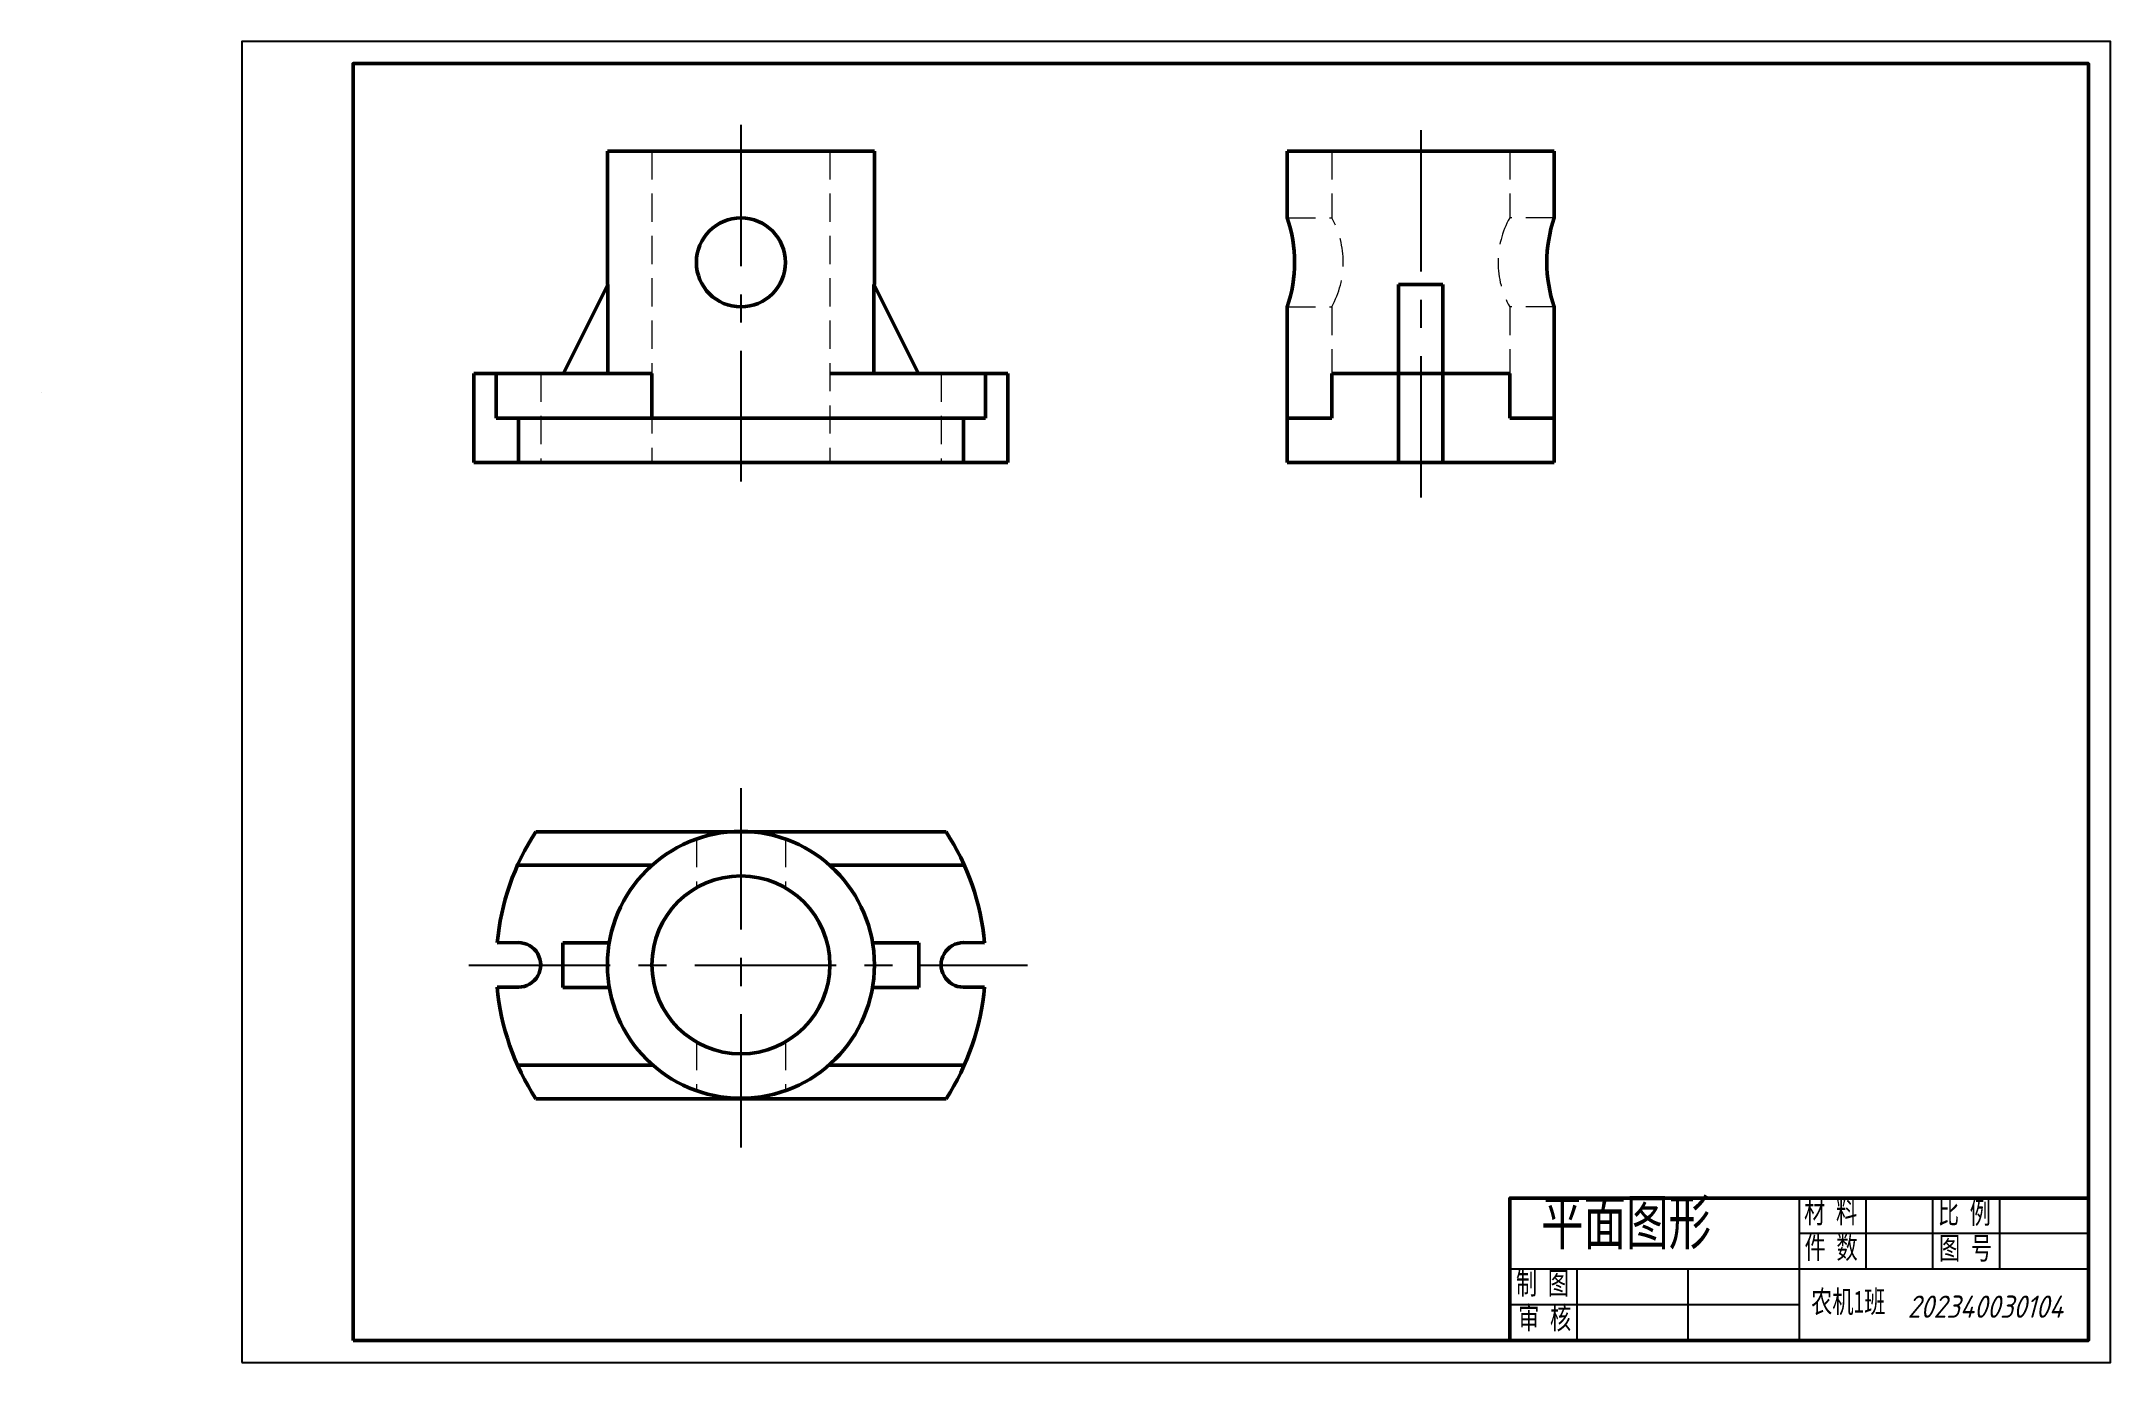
# Model space of a CAD drawing. Header units: millimetres. Extents: x -45 to 420, y 0 to 297.
import ezdxf

# ---------------------------------------------------------------- set-up
doc = ezdxf.new("R2010")
doc.units = ezdxf.units.MM
doc.linetypes.add('CENTER', pattern=[50.8, 31.75, -6.35, 6.35, -6.35])
doc.linetypes.add('DASHED2', pattern=[9.525, 6.35, -3.175])
doc.layers.get('0').update_dxf_attribs({"linetype": 'DASHED2', "lineweight": 5})
for name, color, linetype, lineweight in [('粗实线', 6, 'Continuous', 50), ('细实线', 4, 'Continuous', 25), ('轴线', 1, 'CENTER', 25)]:
    doc.layers.add(name, color=color, linetype=linetype, lineweight=lineweight)
doc.styles.get("Standard").update_dxf_attribs({"font": 'gbeitc.shx', "bigfont": 'gbcbig.shx'})
doc.styles.add('汉字', font='simfang.ttf', dxfattribs={"width": 0.7})

msp = doc.modelspace()

# ---------------------------------------------------------------- linework, layer by layer
for p, q in [((92.16, 272.32), (92.16, 202.32)), ((132.16, 272.32), (132.16, 202.32)), ((244.94, 272.32), (244.94, 257.32)), ((284.94, 272.32), (284.94, 257.32)), ((234.94, 257.32), (244.94, 257.32)), ((294.94, 257.32), (284.94, 257.32)), ((234.94, 237.32), (244.94, 237.32)), ((244.94, 237.32), (244.94, 212.32)), ((294.94, 237.32), (284.94, 237.32)), ((284.94, 237.32), (284.94, 212.32)), ((67.16, 222.32), (67.16, 202.32)), ((67.16, 222.32), (67.16, 202.32)), ((67.16, 222.32), (67.16, 202.32)), ((157.16, 222.32), (157.16, 202.32)), ((102.16, 117.69), (102.16, 106.73)), ((122.16, 117.69), (122.16, 106.73)), ((102.16, 72.09), (102.16, 61.12)), ((122.16, 72.09), (122.16, 61.12))]:
    msp.add_line(p, q)
for centre, start, end in [((227.06, 247.32), 330.7801, 29.2199), ((302.82, 247.32), 150.7801, 209.2199)]:
    msp.add_arc(centre, 20.48, start, end)
at = {"layer": '粗实线'}
for p, q in [((92.16, 272.32), (82.16, 272.32)), ((82.16, 272.32), (82.16, 242.32)), ((112.16, 272.32), (92.16, 272.32)), ((112.16, 272.32), (132.16, 272.32)), ((132.16, 272.32), (142.16, 272.32)), ((142.16, 272.32), (142.16, 242.32)), ((294.94, 272.32), (234.94, 272.32)), ((234.94, 272.32), (234.94, 257.32)), ((294.94, 272.32), (284.94, 272.32)), ((294.94, 257.32), (294.94, 272.32)), ((72.26, 222.32), (82.26, 242.32)), ((82.16, 242.32), (82.26, 242.32)), ((82.26, 242.32), (82.26, 222.32)), ((142.16, 242.32), (142.06, 242.32)), ((142.06, 242.32), (142.06, 222.32)), ((152.06, 222.32), (142.06, 242.32)), ((259.94, 222.32), (259.94, 242.32)), ((259.94, 242.32), (264.94, 242.32)), ((269.94, 242.32), (264.94, 242.32)), ((269.94, 222.32), (269.94, 242.32)), ((234.94, 237.32), (234.94, 202.32)), ((294.94, 202.32), (294.94, 237.32)), ((92.16, 222.32), (52.16, 222.32)), ((52.16, 222.32), (52.16, 202.32)), ((52.16, 222.32), (52.16, 202.32)), ((52.16, 222.32), (52.16, 202.32)), ((57.16, 212.32), (57.16, 222.32)), ((57.16, 212.32), (57.16, 222.32)), ((57.16, 212.32), (57.16, 222.32)), ((82.26, 222.32), (72.26, 222.32)), ((92.16, 222.32), (92.16, 212.32)), ((132.16, 222.32), (172.16, 222.32)), ((142.06, 222.32), (152.06, 222.32)), ((167.16, 212.32), (167.16, 222.32)), ((172.16, 222.32), (172.16, 202.32)), ((244.94, 212.32), (244.94, 222.32)), ((244.94, 222.32), (264.94, 222.32)), ((264.94, 222.32), (259.94, 222.32)), ((259.94, 222.32), (259.94, 202.32)), ((284.94, 222.32), (264.94, 222.32)), ((264.94, 222.32), (269.94, 222.32)), ((269.94, 222.32), (269.94, 202.32)), ((284.94, 212.32), (284.94, 222.32)), ((92.16, 212.32), (57.16, 212.32)), ((92.16, 212.32), (57.16, 212.32)), ((92.16, 212.32), (57.16, 212.32)), ((62.16, 212.32), (62.16, 202.32)), ((62.16, 212.32), (62.16, 202.32)), ((62.16, 212.32), (62.16, 202.32)), ((92.16, 212.32), (112.16, 212.32)), ((92.16, 212.32), (112.16, 212.32)), ((92.16, 212.32), (112.16, 212.32)), ((132.16, 212.32), (112.16, 212.32)), ((132.16, 212.32), (167.16, 212.32)), ((162.16, 212.32), (162.16, 202.32)), ((234.94, 202.32), (234.94, 212.32)), ((234.94, 202.32), (234.94, 212.32)), ((234.94, 212.32), (244.94, 212.32)), ((294.94, 212.32), (284.94, 212.32)), ((52.16, 202.32), (92.16, 202.32)), ((52.16, 202.32), (92.16, 202.32)), ((52.16, 202.32), (92.16, 202.32)), ((92.16, 202.32), (112.16, 202.32)), ((92.16, 202.32), (112.16, 202.32)), ((92.16, 202.32), (112.16, 202.32)), ((132.16, 202.32), (112.16, 202.32)), ((172.16, 202.32), (132.16, 202.32)), ((234.94, 202.32), (294.94, 202.32)), ((66.07, 119.33), (158.26, 119.33)), ((61.98, 111.83), (92.24, 111.83)), ((132.09, 111.83), (162.35, 111.83)), ((62.14, 94.41), (57.4, 94.38)), ((72.16, 94.33), (72.16, 84.33)), ((82.57, 94.33), (72.16, 94.33)), ((141.76, 94.33), (152.16, 94.33)), ((141.76, 94.33), (152.16, 94.33)), ((152.16, 94.33), (152.16, 84.33)), ((152.16, 94.33), (152.16, 84.33)), ((162.19, 94.41), (166.93, 94.38)), ((62.16, 84.41), (57.38, 84.41)), ((82.6, 84.33), (72.16, 84.33)), ((141.73, 84.33), (152.16, 84.33)), ((141.73, 84.33), (152.16, 84.33)), ((162.16, 84.41), (166.94, 84.41)), ((162.17, 84.41), (166.94, 84.38)), ((61.98, 66.83), (92.4, 66.83)), ((131.92, 66.83), (162.35, 66.83)), ((66.07, 59.33), (158.26, 59.33))]:
    msp.add_line(p, q, dxfattribs=at)
msp.add_lwpolyline([(25, 5), (415, 5), (415, 292), (25, 292)], close=True, dxfattribs=at)
for points in [[(285, 5), (285, 37), (415, 37)], [(415, 37), (415, 5)], [(415, 5), (285, 5)]]:
    msp.add_lwpolyline(points, dxfattribs=at)
for centre, radius in [((112.16, 247.32), 10), ((112.16, 89.41), 30), ((112.16, 89.41), 20)]:
    msp.add_circle(centre, radius, dxfattribs=at)
for centre, radius, start, end in [((205.33, 247.32), 31.26, 341.3405, 18.6595), ((324.56, 247.32), 31.26, 161.3405, 198.6595), ((112.16, 89.33), 55, 146.9443, 174.7331), ((112.16, 89.33), 55, 5.2669, 33.0557), ((62.16, 89.41), 5, 269.9625, 90.2903), ((162.16, 89.41), 5, 89.7097, 270.0375), ((162.16, 89.41), 5, 359.1654, 0.3603), ((112.16, 89.33), 55, 0, 0.1086), ((112.16, 89.33), 55, 185.1397, 213.0557), ((112.16, 89.33), 55, 326.9443, 354.8603)]:
    msp.add_arc(centre, radius, start, end, dxfattribs=at)
at = {"layer": '细实线'}
for points in [[(0, 0), (420, 0), (420, 297), (0, 297)], [(-45.06, 218.11), (-45.06, 218.11), (-45.06, 218.11), (-45.06, 218.11)]]:
    msp.add_lwpolyline(points, close=True, dxfattribs=at)
for points in [[(350, 37), (350, 5)], [(365, 37), (365, 21)], [(380, 37), (380, 21)], [(395, 37), (395, 21)], [(415, 29), (350, 29)], [(415, 21), (285, 21)], [(300, 21), (300, 5)], [(325, 21), (325, 5)], [(350, 13), (285, 13)]]:
    msp.add_lwpolyline(points, dxfattribs=at)
at = {"layer": '轴线'}
for p, q in [((112.16, 278.22), (112.16, 198.03)), ((264.94, 277.03), (264.94, 193.42)), ((112.16, 129.11), (112.16, 48.32)), ((162.16, 112.25), (162.16, 111.83)), ((51.01, 89.33), (176.55, 89.33)), ((162.16, 66.83), (162.16, 66.42))]:
    msp.add_line(p, q, dxfattribs=at)

# ---------------------------------------------------------------- texts
at = {"layer": '细实线', "attachment_point": 1, "style": '汉字'}
for s, width, insert, char_height in [('\\pxt4;平面图形', 44.07, (292.02, 36.58), 10), ('材 料', 15, (351.11, 36.38), 5), ('比 例', 15, (381.17, 36.26), 5), ('件 数', 15, (351.22, 28.4), 5), ('图 号', 15, (381.43, 28.24), 5), ('制 图', 11.7914, (286.34, 20.37), 5), ('农机1班  ', 49.8166, (352.68, 16.21), 5), ('审 核', 15, (286.84, 12.55), 5)]:
    msp.add_mtext_dynamic_manual_height_columns(s, width=width, gutter_width=12.5, heights=[0], dxfattribs=dict(at, insert=insert, char_height=char_height))
at = {"layer": '细实线', "insert": (374.36, 15.08), "char_height": 5, "attachment_point": 1}
msp.add_mtext_dynamic_manual_height_columns('202340030104', width=25.9597, gutter_width=12.5, heights=[0], dxfattribs=at)

doc.saveas('drawing.dxf')
